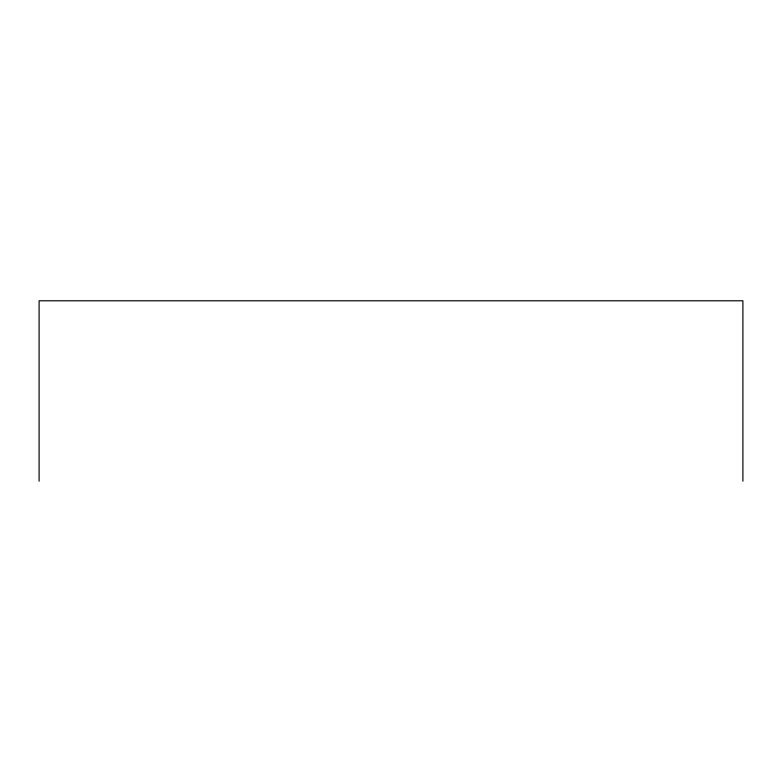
<?xml version="1.0" encoding="UTF-8"?>
<svg xmlns="http://www.w3.org/2000/svg" width="782" height="782" viewBox="0 0 782 782"><rect width="100%" height="100%" fill="white"/><g stroke="black" fill="none" stroke-linecap="round" stroke-linejoin="round"><path stroke-width="1.17" d="M742.9 481.213L742.9 300.787L39.1 300.787L39.1 481.213"/></g></svg>
